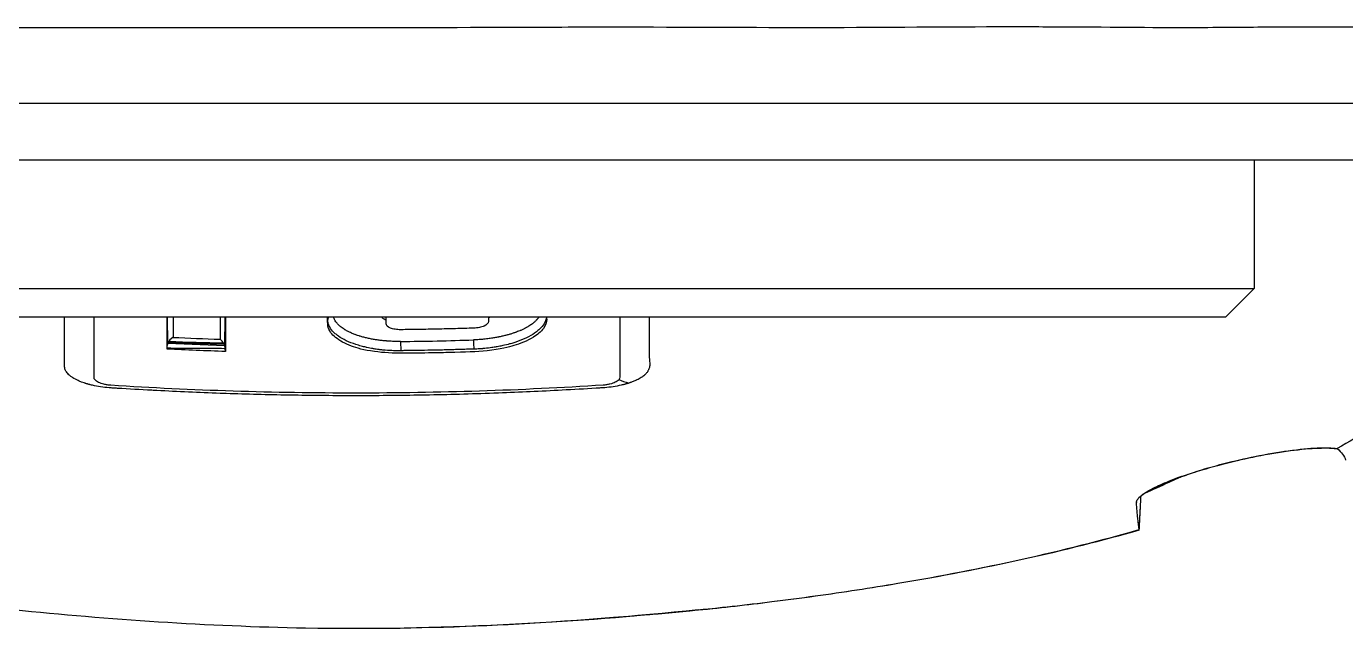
# Model space of a CAD drawing. Header units: millimetres. Extents: x 0 to 4378, y 0 to 2376.
# Drawn here: x 765.62 to 811.9, y 1948 to 1969.19 of the extents above; entities that cross this region are included whole.
import ezdxf

# ---------------------------------------------------------------- set-up
doc = ezdxf.new("R2010")
doc.units = ezdxf.units.MM
doc.header["$LTSCALE"] = 0.2

# ---------------------------------------------------------------- blocks, each defined once
blk = doc.blocks.new('A$Ce3085cef_1')
for p, q in [((-39, -199.9), (39, -199.9)), ((37, -201.9), (-37, -201.9)), ((31.475, -201.9), (31.475, -206.4)), ((-31.475, -206.4), (31.475, -206.4)), ((30.475, -207.4), (31.475, -206.4)), ((30.475, -207.4), (-30.475, -207.4)), ((-9.222, -209.518), (-9.222, -207.4)), ((-6.629, -208.327), (-6.641, -207.4)), ((-4.63, -207.4), (-4.642, -208.412)), ((-1.025, -207.487), (-1.025, -207.4)), ((1.025, -207.636), (1.025, -207.489)), ((4.611, -207.4), (4.611, -207.56)), ((6.66, -207.472), (6.66, -207.4)), ((9.222, -207.4), (9.222, -209.512)), ((-4.642, -208.412), (-6.629, -208.327)), ((-4.642, -208.412), (-4.627, -208.51)), ((-4.611, -208.608), (-4.627, -208.51)), ((9.808, -209.611), (9.808, -209.611)), ((27.344, -213.883), (27.344, -213.906))]:
    blk.add_line(p, q)
for centre, major_axis, ratio, start_param, end_param in [((-4.768, -97.412), (-0.033, -120.805), 0.000094, 5.856776, 5.872667), ((-0.825, -207.487), (-0.2, 0), 0.90912, 5.781322, 6.2832), ((-0.017, -101.912), (-119.493, -0.002), 0.890042, 1.516928, 1.530723), ((1.161, -118.388), (-92.936, -5.733), 0.96505, 1.515327, 1.542789), ((4.097, -208.385), (-0.006, 0.2), 0.015804, 0.409867, 2.355869), ((1.536, -208.439), (-0.002, 0.2), 0.006032, 0.409828, 2.356186), ((2.164, -208.591), (0.973, 0.008), 0.020454, 2.089854, 2.271474)]:
    blk.add_ellipse(centre, major_axis=major_axis, ratio=ratio, start_param=start_param, end_param=end_param)
for points, knots in [([(-39, -197.249), (-39, -197.249), (-38.329, -197.215), (-36.806, -197.229), (-36.592, -197.231), (-35.879, -197.238), (-35.327, -197.242), (-33.926, -197.234), (-33.037, -197.22), (-31.454, -197.211), (-30.823, -197.211), (-29.068, -197.218), (-27.891, -197.23), (-23.569, -197.253), (-20.064, -197.203), (-15.075, -197.228), (-13.88, -197.237), (-11.481, -197.242), (-10.28, -197.239), (-8.172, -197.239), (-7.274, -197.239), (-5.259, -197.24), (-4.14, -197.24), (-0.53, -197.24), (1.969, -197.243), (5.671, -197.23), (6.889, -197.225), (10.578, -197.221), (13.001, -197.235), (17.705, -197.244), (19.963, -197.218), (22.917, -197.211), (23.726, -197.212), (26.254, -197.223), (27.873, -197.244), (30.257, -197.237), (31.107, -197.228), (34.241, -197.204), (36.046, -197.241), (37.436, -197.239), (37.608, -197.239), (38.076, -197.239), (38.329, -197.24), (38.698, -197.24), (38.825, -197.24), (38.926, -197.24), (38.944, -197.24), (38.977, -197.241), (38.989, -197.241), (38.998, -197.241), (39, -197.241), (39, -197.241)], [-18.309913, -18.309913, -18.309913, -18.309913, -17.049041, -17.049041, -16.859948, -16.859948, -16.4555, -16.4555, -15.937385, -15.937385, -15.623874, -15.623874, -15.108609, -15.108609, -13.849844, -13.849844, -13.463904, -13.463904, -13.089163, -13.089163, -12.81484, -12.81484, -12.477495, -12.477495, -11.730734, -11.730734, -11.361808, -11.361808, -10.602116, -10.602116, -9.828923, -9.828923, -9.52606, -9.52606, -8.853377, -8.853377, -8.441314, -8.441314, -7.222484, -7.222484, -7.034016, -7.034016, -6.660525, -6.660525, -6.323716, -6.323716, -6.229416, -6.229416, -6.109948, -6.109948, -6.051407, -6.051407, -6.051407, -6.051407]), ([(35.816, -201.9), (36.102, -202.097), (36.37, -202.297), (37.052, -202.849), (37.429, -203.206), (39.032, -205.027), (39.351, -206.539), (38.529, -208.384), (38.323, -208.728), (37.68, -209.58), (37.179, -210.084), (36.257, -210.822), (35.922, -211.065), (35.195, -211.545), (34.804, -211.782), (34.388, -212.014)], [5.313822, 5.313822, 5.313822, 5.313822, 5.56388, 5.56388, 5.998967, 5.998967, 7.754062, 7.754062, 8.158838, 8.158838, 8.768034, 8.768034, 9.073949, 9.073949, 9.380631, 9.380631, 9.380631, 9.380631]), ([(-10.245, -209.211), (-10.248, -209.199), (-10.25, -209.186), (-10.253, -209.164), (-10.254, -209.154), (-10.254, -209.134), (-10.254, -209.124), (-10.254, -209.095), (-10.254, -209.075), (-10.254, -208.976), (-10.254, -208.896), (-10.254, -208.653), (-10.254, -208.487), (-10.254, -208.158), (-10.254, -207.994), (-10.254, -207.722), (-10.254, -207.613), (-10.254, -207.469), (-10.254, -207.435), (-10.254, -207.4)], [-0.70178277, -0.70178277, -0.70178277, -0.70178277, -0.70035693, -0.70035693, -0.69921843, -0.69921843, -0.69807994, -0.69807994, -0.69580295, -0.69580295, -0.68669499, -0.68669499, -0.66809693, -0.66809693, -0.65026316, -0.65026316, -0.63861542, -0.63861542, -0.63495172, -0.63495172, -0.63495172, -0.63495172]), ([(6.66, -207.472), (6.662, -207.59), (6.618, -207.698), (6.455, -207.916), (6.327, -208.02), (5.967, -208.248), (5.71, -208.342), (5.335, -208.454), (5.044, -208.529), (4.188, -208.621), (3.817, -208.634), (2.93, -208.653), (2.821, -208.654), (1.949, -208.671), (1.263, -208.699), (0.239, -208.56), (-0.009, -208.486), (-0.415, -208.337), (-0.605, -208.237), (-0.874, -208.014), (-0.993, -207.88), (-1.031, -207.635), (-1.031, -207.5), (-1.029, -207.4)], [-1.0544062, -1.0544062, -1.0544062, -1.0544062, -1.0095995, -1.0095995, -0.9568236, -0.9568236, -0.8617209, -0.8617209, -0.7827977, -0.7827977, -0.7209078, -0.7209078, -0.689626, -0.689626, -0.5746944, -0.5746944, -0.5088164, -0.5088164, -0.4296601, -0.4296601, -0.3674189, -0.3674189, -0.3403236, -0.3403236, -0.3403236, -0.3403236]), ([(0.152, -208.419), (0.088, -208.401), (0.025, -208.383), (-0.157, -208.323), (-0.269, -208.278), (-0.475, -208.18), (-0.567, -208.127), (-0.688, -208.042), (-0.725, -208.013), (-0.794, -207.953), (-0.825, -207.923), (-0.908, -207.829), (-0.951, -207.764), (-0.994, -207.665), (-1.005, -207.631), (-1.02, -207.564), (-1.024, -207.53), (-1.025, -207.493), (-1.025, -207.49), (-1.025, -207.487)], [0.3648843, 0.3648843, 0.3648843, 0.3648843, 0.4221703, 0.4221703, 0.5367422, 0.5367422, 0.6513142, 0.6513142, 0.7086002, 0.7086002, 0.7658861, 0.7658861, 0.8804581, 0.8804581, 0.937744, 0.937744, 0.99503, 0.99503, 0.9999998, 0.9999998, 0.9999998, 0.9999998]), ([(1.534, -208.256), (1.471, -208.257), (1.41, -208.256), (1.349, -208.255), (1.314, -208.254), (1.279, -208.253), (1.244, -208.252), (1.183, -208.249), (1.123, -208.246), (1.063, -208.242), (1.054, -208.241), (1.046, -208.24), (1.037, -208.24), (1.01, -208.238), (0.983, -208.235), (0.956, -208.233), (0.909, -208.228), (0.862, -208.223), (0.815, -208.217), (0.791, -208.214), (0.767, -208.211), (0.743, -208.208), (0.721, -208.205), (0.699, -208.202), (0.677, -208.198), (0.658, -208.195), (0.64, -208.192), (0.621, -208.189), (0.573, -208.182), (0.527, -208.173), (0.481, -208.164), (0.456, -208.159), (0.43, -208.154), (0.405, -208.148), (0.36, -208.139), (0.316, -208.128), (0.273, -208.118), (0.251, -208.112), (0.23, -208.106), (0.209, -208.101), (0.167, -208.089), (0.126, -208.077), (0.086, -208.065), (0.078, -208.062), (0.07, -208.06), (0.062, -208.057), (0.036, -208.049), (0.01, -208.04), (-0.016, -208.031), (-0.023, -208.028), (-0.03, -208.026), (-0.038, -208.023), (-0.05, -208.019), (-0.063, -208.014), (-0.075, -208.009), (-0.094, -208.002), (-0.113, -207.995), (-0.131, -207.988), (-0.174, -207.97), (-0.215, -207.952), (-0.255, -207.934), (-0.273, -207.925), (-0.29, -207.916), (-0.308, -207.908), (-0.345, -207.889), (-0.381, -207.869), (-0.415, -207.849), (-0.417, -207.847), (-0.419, -207.846), (-0.421, -207.845), (-0.443, -207.832), (-0.463, -207.818), (-0.483, -207.805), (-0.508, -207.788), (-0.532, -207.771), (-0.555, -207.753), (-0.557, -207.752), (-0.558, -207.75), (-0.56, -207.749), (-0.573, -207.739), (-0.586, -207.728), (-0.598, -207.718), (-0.611, -207.706), (-0.624, -207.695), (-0.636, -207.683), (-0.666, -207.654), (-0.693, -207.625), (-0.716, -207.595), (-0.731, -207.575), (-0.745, -207.554), (-0.758, -207.534), (-0.763, -207.525), (-0.768, -207.516), (-0.772, -207.507), (-0.781, -207.49), (-0.789, -207.473), (-0.796, -207.455), (-0.802, -207.437), (-0.808, -207.419), (-0.812, -207.4)], [-1, -1, -1, -1, -0.9511274, -0.9511274, -0.9511274, -0.9231316, -0.9231316, -0.9231316, -0.8741854, -0.8741854, -0.8741854, -0.8668523, -0.8668523, -0.8668523, -0.8447961, -0.8447961, -0.8447961, -0.8054717, -0.8054717, -0.8054717, -0.784988, -0.784988, -0.784988, -0.7660905, -0.7660905, -0.7660905, -0.75, -0.75, -0.75, -0.7083546, -0.7083546, -0.7083546, -0.6848185, -0.6848185, -0.6848185, -0.6425387, -0.6425387, -0.6425387, -0.621242, -0.621242, -0.621242, -0.5792985, -0.5792985, -0.5792985, -0.5708305, -0.5708305, -0.5708305, -0.5430646, -0.5430646, -0.5430646, -0.5351501, -0.5351501, -0.5351501, -0.5213856, -0.5213856, -0.5213856, -0.5002426, -0.5002426, -0.5002426, -0.4508734, -0.4508734, -0.4508734, -0.4280708, -0.4280708, -0.4280708, -0.3783685, -0.3783685, -0.3783685, -0.375, -0.375, -0.375, -0.3432309, -0.3432309, -0.3432309, -0.3030845, -0.3030845, -0.3030845, -0.2999212, -0.2999212, -0.2999212, -0.2766522, -0.2766522, -0.2766522, -0.2518048, -0.2518048, -0.2518048, -0.190455, -0.190455, -0.190455, -0.1490045, -0.1490045, -0.1490045, -0.1315007, -0.1315007, -0.1315007, -0.0971739, -0.0971739, -0.0971739, -0.060858, -0.060858, -0.060858, -0.060858]), ([(0.986, -207.494), (0.946, -207.475), (0.917, -207.456), (0.897, -207.437), (0.886, -207.426), (0.875, -207.414), (0.866, -207.4)], [0.09375, 0.09375, 0.09375, 0.09375, 0.125, 0.125, 0.125, 0.14429023, 0.14429023, 0.14429023, 0.14429023]), ([(1.025, -207.511), (1.018, -207.508), (1.012, -207.505), (1.006, -207.503), (1.003, -207.501), (1, -207.5), (0.997, -207.499), (0.993, -207.497), (0.99, -207.495), (0.986, -207.494)], [0.084530342, 0.084530342, 0.084530342, 0.084530342, 0.088853447, 0.088853447, 0.088853447, 0.091039435, 0.091039435, 0.091039435, 0.09375, 0.09375, 0.09375, 0.09375]), ([(1.021, -207.443), (1.021, -207.442), (1.02, -207.441), (1.02, -207.44), (1.02, -207.44), (1.02, -207.44), (1.02, -207.44), (1.02, -207.44)], [0, 0, 0, 0, 0.0004, 0.0004, 0.00041875, 0.00041875, 0.00042723, 0.00042723, 0.00042723, 0.00042723]), ([(4.611, -207.56), (4.611, -207.616), (4.558, -207.672), (4.414, -207.737), (4.357, -207.754), (4.233, -207.78), (4.166, -207.787), (3.992, -207.793), (3.885, -207.796), (3.672, -207.802), (3.565, -207.805), (3.245, -207.813), (3.032, -207.819), (2.605, -207.828), (2.391, -207.832), (1.964, -207.839), (1.751, -207.842), (1.47, -207.845), (1.403, -207.841), (1.279, -207.82), (1.222, -207.805), (1.078, -207.747), (1.025, -207.694), (1.025, -207.601), (1.025, -207.565), (1.025, -207.494), (1.025, -207.458), (1.025, -207.415), (1.025, -207.407), (1.025, -207.4)], [0, 0, 0, 0, 0.0495859, 0.0495859, 0.0740464, 0.0740464, 0.0985697, 0.0985697, 0.137167, 0.137167, 0.1757643, 0.1757643, 0.2529583, 0.2529583, 0.3301518, 0.3301518, 0.4073449, 0.4073449, 0.4318797, 0.4318797, 0.4563499, 0.4563499, 0.5059438, 0.5059438, 0.5368231, 0.5368231, 0.5677023, 0.5677023, 0.5739546, 0.5739546, 0.5739546, 0.5739546]), ([(4.67, -207.4), (4.666, -207.403), (4.662, -207.405), (4.657, -207.408), (4.652, -207.411), (4.646, -207.415), (4.64, -207.418), (4.631, -207.423), (4.621, -207.429), (4.611, -207.433)], [-0.10658768, -0.10658768, -0.10658768, -0.10658768, -0.10292567, -0.10292567, -0.10292567, -0.09821429, -0.09821429, -0.09821429, -0.09069057, -0.09069057, -0.09069057, -0.09069057]), ([(6.656, -207.4), (6.649, -207.444), (6.637, -207.489), (6.592, -207.6), (6.55, -207.667), (6.468, -207.765), (6.438, -207.797), (6.371, -207.859), (6.334, -207.89), (6.214, -207.98), (6.123, -208.037), (5.92, -208.144), (5.808, -208.194), (5.671, -208.245), (5.653, -208.251), (5.636, -208.258)], [0.0396197, 0.0396197, 0.0396197, 0.0396197, 0.1145176, 0.1145176, 0.2290353, 0.2290353, 0.2862941, 0.2862941, 0.3435529, 0.3435529, 0.4580705, 0.4580705, 0.5725882, 0.5725882, 0.5888782, 0.5888782, 0.5888782, 0.5888782]), ([(6.377, -207.4), (6.377, -207.401), (6.376, -207.402), (6.376, -207.403), (6.372, -207.409), (6.368, -207.416), (6.364, -207.422), (6.35, -207.443), (6.334, -207.464), (6.317, -207.484), (6.311, -207.492), (6.304, -207.5), (6.297, -207.508), (6.295, -207.511), (6.293, -207.513), (6.29, -207.515), (6.282, -207.524), (6.273, -207.533), (6.264, -207.543), (6.24, -207.566), (6.215, -207.589), (6.187, -207.611), (6.178, -207.619), (6.168, -207.626), (6.159, -207.634), (6.139, -207.649), (6.119, -207.663), (6.097, -207.678), (6.077, -207.692), (6.056, -207.705), (6.034, -207.719), (6.006, -207.736), (5.976, -207.754), (5.944, -207.771), (5.925, -207.782), (5.905, -207.792), (5.884, -207.803)], [-0.8205691, -0.8205691, -0.8205691, -0.8205691, -0.8184301, -0.8184301, -0.8184301, -0.8041932, -0.8041932, -0.8041932, -0.7573291, -0.7573291, -0.7573291, -0.7389696, -0.7389696, -0.7389696, -0.7338237, -0.7338237, -0.7338237, -0.712432, -0.712432, -0.712432, -0.6584386, -0.6584386, -0.6584386, -0.6405206, -0.6405206, -0.6405206, -0.6044524, -0.6044524, -0.6044524, -0.5709489, -0.5709489, -0.5709489, -0.5269824, -0.5269824, -0.5269824, -0.5, -0.5, -0.5, -0.5]), ([(10.254, -207.4), (10.254, -207.441), (10.254, -207.482), (10.254, -207.522), (10.254, -207.617), (10.254, -207.703), (10.254, -207.796), (10.254, -207.81), (10.254, -207.9), (10.253, -207.967), (10.253, -208.083), (10.253, -208.132), (10.252, -208.175), (10.252, -208.253), (10.251, -208.323), (10.251, -208.448), (10.251, -208.504), (10.251, -208.6), (10.251, -208.64), (10.252, -208.688), (10.252, -208.7), (10.252, -208.712), (10.253, -208.748), (10.254, -208.781), (10.256, -208.813), (10.256, -208.814), (10.256, -208.815), (10.256, -208.823), (10.257, -208.837), (10.261, -208.879), (10.263, -208.907), (10.267, -208.945), (10.267, -208.949), (10.267, -208.956), (10.268, -208.958), (10.268, -208.96), (10.271, -208.995), (10.273, -209.026), (10.273, -209.066), (10.272, -209.078), (10.272, -209.088), (10.271, -209.094), (10.271, -209.102), (10.269, -209.117), (10.268, -209.122), (10.267, -209.132), (10.266, -209.136), (10.265, -209.144), (10.264, -209.148), (10.263, -209.152), (10.262, -209.158), (10.261, -209.164), (10.255, -209.185), (10.25, -209.201), (10.244, -209.218), (10.241, -209.225), (10.238, -209.234), (10.23, -209.252), (10.225, -209.262), (10.217, -209.277), (10.214, -209.283), (10.205, -209.299), (10.197, -209.311), (10.181, -209.335), (10.172, -209.347), (10.161, -209.36), (10.151, -209.372), (10.14, -209.384), (10.126, -209.399), (10.122, -209.403), (10.112, -209.412), (10.107, -209.417), (10.097, -209.427), (10.091, -209.432), (10.077, -209.445), (10.068, -209.452), (10.057, -209.461), (10.054, -209.463), (10.043, -209.472), (10.036, -209.477), (10.024, -209.486), (10.019, -209.49), (10.015, -209.493), (10.001, -209.502), (9.987, -209.512), (9.95, -209.536), (9.926, -209.55), (9.876, -209.578), (9.849, -209.592), (9.815, -209.608), (9.811, -209.61), (9.806, -209.612), (9.795, -209.617), (9.785, -209.622), (9.753, -209.636), (9.733, -209.645), (9.694, -209.661), (9.676, -209.668), (9.642, -209.681), (9.626, -209.687), (9.597, -209.697), (9.584, -209.702), (9.561, -209.709), (9.551, -209.713), (9.54, -209.716), (9.537, -209.717), (9.534, -209.718)], [-0.6013759, -0.6013759, -0.6013759, -0.6013759, -0.5714286, -0.5714286, -0.5714286, -0.5255574, -0.5255574, -0.517013, -0.517013, -0.4712009, -0.4712009, -0.4285714, -0.4285714, -0.4285714, -0.3868059, -0.3868059, -0.3450253, -0.3450253, -0.3032608, -0.3032608, -0.2857143, -0.2857143, -0.2857143, -0.2513176, -0.2513176, -0.25, -0.25, -0.25, -0.2337562, -0.2337562, -0.2172936, -0.2172936, -0.2152452, -0.2152452, -0.2142857, -0.2142857, -0.2142857, -0.1903263, -0.1903263, -0.1785714, -0.1785714, -0.1785714, -0.170079, -0.170079, -0.1658975, -0.1658975, -0.16301, -0.16301, -0.1607143, -0.1607143, -0.1607143, -0.15572, -0.15572, -0.1428571, -0.1428571, -0.1428571, -0.1345003, -0.1345003, -0.1263958, -0.1263958, -0.1223688, -0.1223688, -0.1146267, -0.1146267, -0.1071429, -0.1071429, -0.1071429, -0.1010737, -0.1010737, -0.0986615, -0.0986615, -0.0956016, -0.0956016, -0.0922441, -0.0922441, -0.0863776, -0.0863776, -0.0841138, -0.0841138, -0.0777712, -0.0777712, -0.0714286, -0.0714286, -0.0714286, -0.0625785, -0.0625785, -0.0498607, -0.0498607, -0.0377346, -0.0377346, -0.0357143, -0.0357143, -0.0357143, -0.0328765, -0.0328765, -0.0268637, -0.0268637, -0.0209459, -0.0209459, -0.0148784, -0.0148784, -0.0087709, -0.0087709, -0.0026649, -0.0026649, 0, 0, 0, 0]), ([(5.884, -207.803), (5.871, -207.809), (5.858, -207.815), (5.845, -207.822), (5.813, -207.837), (5.78, -207.852), (5.745, -207.867), (5.733, -207.872), (5.722, -207.877), (5.71, -207.882), (5.686, -207.892), (5.662, -207.902), (5.637, -207.911), (5.612, -207.921), (5.587, -207.93), (5.56, -207.94), (5.557, -207.941), (5.553, -207.942), (5.549, -207.944), (5.535, -207.949), (5.521, -207.953), (5.507, -207.958), (5.471, -207.971), (5.433, -207.983), (5.395, -207.995), (5.357, -208.006), (5.319, -208.018), (5.279, -208.028), (5.269, -208.031), (5.259, -208.034), (5.249, -208.037), (5.207, -208.048), (5.165, -208.058), (5.121, -208.068), (5.077, -208.079), (5.032, -208.088), (4.987, -208.098), (4.982, -208.099), (4.976, -208.1), (4.971, -208.101), (4.923, -208.11), (4.875, -208.119), (4.826, -208.128), (4.778, -208.136), (4.729, -208.143), (4.679, -208.15), (4.62, -208.159), (4.56, -208.166), (4.501, -208.173), (4.46, -208.177), (4.419, -208.181), (4.379, -208.185), (4.319, -208.19), (4.259, -208.194), (4.199, -208.197), (4.196, -208.197), (4.192, -208.197), (4.189, -208.197), (4.156, -208.199), (4.123, -208.2), (4.09, -208.201)], [-0.5, -0.5, -0.5, -0.5, -0.4834567, -0.4834567, -0.4834567, -0.4436256, -0.4436256, -0.4436256, -0.4306206, -0.4306206, -0.4306206, -0.4043494, -0.4043494, -0.4043494, -0.3785726, -0.3785726, -0.3785726, -0.375, -0.375, -0.375, -0.3614928, -0.3614928, -0.3614928, -0.3269363, -0.3269363, -0.3269363, -0.2930264, -0.2930264, -0.2930264, -0.2845545, -0.2845545, -0.2845545, -0.25, -0.25, -0.25, -0.2156939, -0.2156939, -0.2156939, -0.2116617, -0.2116617, -0.2116617, -0.1760014, -0.1760014, -0.1760014, -0.140341, -0.140341, -0.140341, -0.0974214, -0.0974214, -0.0974214, -0.0683384, -0.0683384, -0.0683384, -0.0257684, -0.0257684, -0.0257684, -0.0233155, -0.0233155, -0.0233155, -0.0000006, -0.0000006, -0.0000006, -0.0000006]), ([(-4.611, -208.608), (-4.953, -208.597), (-5.295, -208.585), (-5.978, -208.556), (-6.319, -208.54), (-6.661, -208.523)], [0, 0, 0, 0, 0.1025805, 0.1025805, 0.205161, 0.205161, 0.205161, 0.205161]), ([(-6.659, -208.49), (-6.658, -208.465), (-6.656, -208.439), (-6.649, -208.399), (-6.647, -208.385), (-6.639, -208.357), (-6.635, -208.342), (-6.629, -208.327)], [-0.9999995, -0.9999995, -0.9999995, -0.9999995, -0.5, -0.5, -0.25, -0.25, -0.0000003, -0.0000003, -0.0000003, -0.0000003]), ([(-6.629, -208.327), (-6.628, -208.323), (-6.627, -208.319), (-6.625, -208.315), (-6.623, -208.309), (-6.621, -208.304), (-6.619, -208.299), (-6.617, -208.294), (-6.615, -208.29), (-6.613, -208.285)], [-0.004582245, -0.004582245, -0.004582245, -0.004582245, -0.003192328, -0.003192328, -0.003192328, -0.001514924, -0.001514924, -0.001514924, -0.000000004, -0.000000004, -0.000000004, -0.000000004]), ([(-6.597, -208.252), (-6.597, -208.252), (-6.597, -208.252), (-6.597, -208.252), (-6.597, -208.253), (-6.597, -208.253), (-6.598, -208.254), (-6.599, -208.256), (-6.6, -208.258), (-6.601, -208.26), (-6.602, -208.261), (-6.602, -208.263), (-6.603, -208.264), (-6.604, -208.266), (-6.605, -208.269), (-6.607, -208.272), (-6.607, -208.272), (-6.607, -208.272), (-6.607, -208.273), (-6.608, -208.275), (-6.609, -208.277), (-6.61, -208.279), (-6.611, -208.281), (-6.612, -208.283), (-6.613, -208.285)], [-0.9999999, -0.9999999, -0.9999999, -0.9999999, -0.9807377, -0.9807377, -0.9807377, -0.9322351, -0.9322351, -0.9322351, -0.6920739, -0.6920739, -0.6920739, -0.5413533, -0.5413533, -0.5413533, -0.3142604, -0.3142604, -0.3142604, -0.3002742, -0.3002742, -0.3002742, -0.13481, -0.13481, -0.13481, 0, 0, 0, 0]), ([(-4.67, -208.347), (-4.663, -208.361), (-4.653, -208.384), (-4.645, -208.403), (-4.642, -208.412)], [-1, -1, -1, -1, -0.4764316, 0, 0, 0, 0]), ([(1.537, -208.581), (1.528, -208.581), (1.519, -208.581), (1.51, -208.581), (1.49, -208.582), (1.471, -208.582), (1.452, -208.582), (1.414, -208.582), (1.376, -208.582), (1.338, -208.582), (1.3, -208.581), (1.261, -208.58), (1.224, -208.578), (1.119, -208.574), (1.015, -208.567), (0.913, -208.556), (0.867, -208.551), (0.821, -208.546), (0.775, -208.54), (0.77, -208.54), (0.765, -208.539), (0.76, -208.538), (0.733, -208.535), (0.707, -208.531), (0.681, -208.527), (0.657, -208.524), (0.633, -208.52), (0.609, -208.516), (0.592, -208.513), (0.576, -208.51), (0.559, -208.508), (0.488, -208.495), (0.419, -208.482), (0.351, -208.467), (0.338, -208.464), (0.326, -208.462), (0.314, -208.459), (0.259, -208.446), (0.205, -208.433), (0.152, -208.419)], [0, 0, 0, 0, 0.006847, 0.006847, 0.006847, 0.0211685, 0.0211685, 0.0211685, 0.0498115, 0.0498115, 0.0498115, 0.078454, 0.078454, 0.078454, 0.1572822, 0.1572822, 0.1572822, 0.1930264, 0.1930264, 0.1930264, 0.1970013, 0.1970013, 0.1970013, 0.2176955, 0.2176955, 0.2176955, 0.2367866, 0.2367866, 0.2367866, 0.2503124, 0.2503124, 0.2503124, 0.3075983, 0.3075983, 0.3075983, 0.3179704, 0.3179704, 0.3179704, 0.3648843, 0.3648843, 0.3648843, 0.3648843]), ([(2.141, -208.571), (2.102, -208.571), (2.064, -208.572), (1.988, -208.573), (1.949, -208.573), (1.835, -208.575), (1.758, -208.576), (1.682, -208.577)], [0.7644191, 0.7644191, 0.7644191, 0.7644191, 0.8091982, 0.8091982, 0.8539773, 0.8539773, 0.9435356, 0.9435356, 0.9435356, 0.9435356]), ([(3.288, -208.549), (3.211, -208.551), (3.135, -208.553), (2.982, -208.557), (2.906, -208.559), (2.753, -208.562), (2.676, -208.563), (2.447, -208.567), (2.294, -208.569), (2.141, -208.571)], [0.3166278, 0.3166278, 0.3166278, 0.3166278, 0.4061861, 0.4061861, 0.4957443, 0.4957443, 0.5853026, 0.5853026, 0.7644191, 0.7644191, 0.7644191, 0.7644191]), ([(4.099, -208.526), (4.08, -208.526), (4.061, -208.527), (4.042, -208.527), (4.02, -208.528), (3.998, -208.528), (3.976, -208.529), (3.89, -208.531), (3.804, -208.533), (3.718, -208.536), (3.692, -208.536), (3.666, -208.537), (3.64, -208.538), (3.599, -208.539), (3.558, -208.541), (3.517, -208.542), (3.441, -208.544), (3.364, -208.546), (3.288, -208.549)], [0, 0, 0, 0, 0.022241, 0.022241, 0.022241, 0.0479531, 0.0479531, 0.0479531, 0.1487125, 0.1487125, 0.1487125, 0.1793013, 0.1793013, 0.1793013, 0.2270696, 0.2270696, 0.2270696, 0.3166278, 0.3166278, 0.3166278, 0.3166278]), ([(5.636, -208.258), (5.592, -208.273), (5.547, -208.288), (5.501, -208.303), (5.454, -208.318), (5.405, -208.332), (5.355, -208.345), (5.338, -208.35), (5.321, -208.355), (5.304, -208.359), (5.223, -208.38), (5.139, -208.4), (5.054, -208.417), (4.997, -208.429), (4.94, -208.44), (4.881, -208.45), (4.834, -208.458), (4.786, -208.466), (4.737, -208.473), (4.655, -208.485), (4.571, -208.495), (4.488, -208.503), (4.47, -208.505), (4.452, -208.506), (4.434, -208.508), (4.426, -208.509), (4.419, -208.509), (4.411, -208.51), (4.343, -208.516), (4.274, -208.52), (4.205, -208.523), (4.17, -208.524), (4.134, -208.525), (4.099, -208.526)], [0.5888782, 0.5888782, 0.5888782, 0.5888782, 0.629847, 0.629847, 0.629847, 0.6724133, 0.6724133, 0.6724133, 0.6871058, 0.6871058, 0.6871058, 0.7558771, 0.7558771, 0.7558771, 0.8016234, 0.8016234, 0.8016234, 0.8390809, 0.8390809, 0.8390809, 0.9026433, 0.9026433, 0.9026433, 0.9161411, 0.9161411, 0.9161411, 0.9219218, 0.9219218, 0.9219218, 0.9733998, 0.9733998, 0.9733998, 1, 1, 1, 1]), ([(-9.375, -209.77), (-9.386, -209.767), (-9.397, -209.764), (-9.419, -209.758), (-9.43, -209.755), (-9.451, -209.749), (-9.462, -209.746), (-9.483, -209.74), (-9.504, -209.733), (-9.535, -209.723), (-9.588, -209.706), (-9.629, -209.691), (-9.699, -209.664), (-9.738, -209.648), (-9.847, -209.598), (-9.912, -209.563), (-9.998, -209.508), (-10.025, -209.489), (-10.061, -209.46), (-10.073, -209.451), (-10.09, -209.436), (-10.095, -209.432), (-10.106, -209.422), (-10.111, -209.417), (-10.156, -209.373), (-10.188, -209.333), (-10.226, -209.266), (-10.238, -209.239), (-10.245, -209.211)], [-0.72583083, -0.72583083, -0.72583083, -0.72583083, -0.72529003, -0.72529003, -0.72474923, -0.72474923, -0.72420843, -0.72420843, -0.72366763, -0.72312683, -0.72258602, -0.72084984, -0.72084984, -0.71857285, -0.71857285, -0.71401887, -0.71401887, -0.71174188, -0.71174188, -0.71060338, -0.71060338, -0.71003414, -0.71003414, -0.70946489, -0.70946489, -0.70491091, -0.70491091, -0.70178277, -0.70178277, -0.70178277, -0.70178277]), ([(-8.636, -209.794), (-8.676, -209.792), (-8.717, -209.787), (-8.799, -209.775), (-8.839, -209.767), (-8.947, -209.741), (-9.008, -209.719), (-9.115, -209.667), (-9.157, -209.637), (-9.21, -209.576), (-9.222, -209.547), (-9.222, -209.518)], [-0.09661852, -0.09661852, -0.09661852, -0.09661852, -0.08429612, -0.08429612, -0.07141548, -0.07141548, -0.04825685, -0.04825685, -0.02320784, -0.02320784, -0.00000099, -0.00000099, -0.00000099, -0.00000099]), ([(9.222, -209.512), (9.222, -209.542), (9.21, -209.571), (9.157, -209.632), (9.115, -209.662), (9.008, -209.714), (8.947, -209.736), (8.839, -209.762), (8.799, -209.77), (8.717, -209.782), (8.676, -209.787), (8.636, -209.789)], [-0.09630619, -0.09630619, -0.09630619, -0.09630619, -0.07315237, -0.07315237, -0.0481541, -0.0481541, -0.02507616, -0.02507616, -0.01226192, -0.01226192, -0.000001, -0.000001, -0.000001, -0.000001]), ([(0.004, -210.161), (-0.01, -210.161), (-0.024, -210.161), (-0.038, -210.161), (-0.757, -210.161), (-1.477, -210.155), (-2.197, -210.143), (-2.264, -210.142), (-2.332, -210.141), (-2.4, -210.14), (-3.129, -210.127), (-3.857, -210.109), (-4.585, -210.084), (-4.657, -210.082), (-4.728, -210.079), (-4.8, -210.077), (-5.54, -210.05), (-6.28, -210.018), (-7.019, -209.98), (-7.079, -209.977), (-7.138, -209.974), (-7.197, -209.97), (-7.596, -209.949), (-7.996, -209.926), (-8.395, -209.901), (-8.444, -209.898), (-8.494, -209.895), (-8.544, -209.892), (-8.569, -209.891), (-8.594, -209.889), (-8.619, -209.887), (-8.644, -209.886), (-8.669, -209.884), (-8.694, -209.882), (-8.794, -209.875), (-8.893, -209.864), (-8.991, -209.849), (-9.088, -209.835), (-9.183, -209.816), (-9.274, -209.795), (-9.297, -209.79), (-9.32, -209.785), (-9.342, -209.779), (-9.353, -209.776), (-9.364, -209.773), (-9.375, -209.77)], [-0.8616263, -0.8616263, -0.8616263, -0.8616263, -0.8610298, -0.8610298, -0.8610298, -0.8298956, -0.8298956, -0.8298956, -0.826965, -0.826965, -0.826965, -0.7954426, -0.7954426, -0.7954426, -0.7923494, -0.7923494, -0.7923494, -0.7603025, -0.7603025, -0.7603025, -0.7577381, -0.7577381, -0.7577381, -0.7404325, -0.7404325, -0.7404325, -0.7382693, -0.7382693, -0.7382693, -0.7371877, -0.7371877, -0.7371877, -0.7361061, -0.7361061, -0.7361061, -0.7317796, -0.7317796, -0.7317796, -0.7274532, -0.7274532, -0.7274532, -0.7263716, -0.7263716, -0.7263716, -0.7258308, -0.7258308, -0.7258308, -0.7258308]), ([(8.636, -209.789), (5.749, -209.975), (2.857, -210.068), (-2.907, -210.068), (-5.774, -209.977), (-8.636, -209.794)], [0, 0, 0, 0, 0.502185, 0.502185, 1, 1, 1, 1]), ([(9.534, -209.718), (9.513, -209.725), (9.493, -209.732), (9.471, -209.738), (9.461, -209.741), (9.45, -209.744), (9.439, -209.747), (9.429, -209.75), (9.418, -209.754), (9.407, -209.757), (9.396, -209.76), (9.385, -209.762), (9.374, -209.765), (9.363, -209.768), (9.352, -209.771), (9.341, -209.774), (9.319, -209.78), (9.296, -209.785), (9.273, -209.79), (9.182, -209.812), (9.087, -209.83), (8.989, -209.844), (8.892, -209.859), (8.792, -209.87), (8.693, -209.878), (8.668, -209.879), (8.643, -209.881), (8.618, -209.883), (8.593, -209.884), (8.568, -209.886), (8.543, -209.887), (8.493, -209.891), (8.443, -209.894), (8.393, -209.897), (7.994, -209.922), (7.595, -209.945), (7.196, -209.966), (6.454, -210.006), (5.711, -210.04), (4.968, -210.068), (4.912, -210.07), (4.855, -210.072), (4.799, -210.074), (4, -210.103), (3.2, -210.124), (2.4, -210.139), (1.68, -210.152), (0.961, -210.159), (0.241, -210.16), (0.162, -210.161), (0.083, -210.161), (0.004, -210.161)], [-1, -1, -1, -1, -0.9989185, -0.9989185, -0.9989185, -0.9983778, -0.9983778, -0.9983778, -0.9978371, -0.9978371, -0.9978371, -0.9972963, -0.9972963, -0.9972963, -0.9967556, -0.9967556, -0.9967556, -0.9956741, -0.9956741, -0.9956741, -0.9913482, -0.9913482, -0.9913482, -0.9870224, -0.9870224, -0.9870224, -0.9859409, -0.9859409, -0.9859409, -0.9848594, -0.9848594, -0.9848594, -0.9826965, -0.9826965, -0.9826965, -0.965393, -0.965393, -0.965393, -0.9332255, -0.9332255, -0.9332255, -0.930786, -0.930786, -0.930786, -0.896179, -0.896179, -0.896179, -0.8650488, -0.8650488, -0.8650488, -0.8616263, -0.8616263, -0.8616263, -0.8616263]), ([(27.344, -213.906), (27.341, -213.867), (27.359, -213.822), (27.438, -213.724), (27.495, -213.673), (27.677, -213.542), (27.818, -213.46), (28.158, -213.293), (28.346, -213.211), (28.796, -213.034), (29.058, -212.941), (29.683, -212.739), (30.043, -212.636), (30.782, -212.445), (31.147, -212.362), (31.926, -212.203), (32.324, -212.136), (33.066, -212.035), (33.404, -212.004), (33.982, -211.979), (34.218, -211.987), (34.388, -212.014)], [-1.145302, -1.145302, -1.145302, -1.145302, -1.059491, -1.059491, -0.980714, -0.980714, -0.876445, -0.876445, -0.785249, -0.785249, -0.687794, -0.687794, -0.572651, -0.572651, -0.457465, -0.457465, -0.316409, -0.316409, -0.162715, -0.162715, -0.000001, -0.000001, -0.000001, -0.000001]), ([(34.415, -212.037), (34.252, -212.008), (34.022, -211.998), (33.454, -212.018), (33.12, -212.047), (32.379, -212.145), (31.98, -212.211), (31.199, -212.367), (30.832, -212.45), (30.089, -212.639), (29.725, -212.743), (29.172, -212.919), (28.974, -212.987), (28.791, -213.054)], [-1.1492495, -1.1492495, -1.1492495, -1.1492495, -0.9869838, -0.9869838, -0.832779, -0.832779, -0.6907686, -0.6907686, -0.5752877, -0.5752877, -0.4600888, -0.4600888, -0.3891423, -0.3891423, -0.3891423, -0.3891423]), ([(34.388, -212.014), (34.463, -212.077), (34.525, -212.143), (34.624, -212.279), (34.661, -212.347), (34.683, -212.416)], [-0.1192454, -0.1192454, -0.1192454, -0.1192454, -0.0596227, -0.0596227, 0, 0, 0, 0]), ([(27.638, -213.573), (27.912, -213.452), (28.192, -213.327), (28.588, -213.147), (28.694, -213.099), (28.85, -213.027), (28.9, -213.004), (28.95, -212.981)], [0.0108947, 0.0108947, 0.0108947, 0.0108947, 0.1064133, 0.1064133, 0.1385866, 0.1385866, 0.1536683, 0.1536683, 0.1536683, 0.1536683]), ([(28.768, -213.047), (28.668, -213.093), (28.568, -213.139), (28.31, -213.256), (28.15, -213.329), (27.915, -213.434), (27.839, -213.468), (27.751, -213.506), (27.739, -213.512), (27.728, -213.517)], [0.2007508, 0.2007508, 0.2007508, 0.2007508, 0.20810007, 0.20810007, 0.21975647, 0.21975647, 0.22528495, 0.22528495, 0.22614504, 0.22614504, 0.22614504, 0.22614504]), ([(27.446, -214.875), (27.457, -214.674), (27.467, -214.472), (27.488, -214.069), (27.498, -213.868), (27.508, -213.666)], [0.000001, 0.000001, 0.000001, 0.000001, 0.2015129, 0.2015129, 0.3981419, 0.3981419, 0.3981419, 0.3981419]), ([(27.446, -214.854), (27.456, -214.651), (27.467, -214.446), (27.488, -214.05), (27.497, -213.859), (27.507, -213.667)], [-0.4140682, -0.4140682, -0.4140682, -0.4140682, -0.2070417, -0.2070417, -0.0177682, -0.0177682, -0.0177682, -0.0177682]), ([(27.721, -213.536), (27.671, -213.566), (27.626, -213.595), (27.557, -213.643), (27.531, -213.663), (27.507, -213.682)], [-0.20674601, -0.20674601, -0.20674601, -0.20674601, -0.16836541, -0.16836541, -0.14006783, -0.14006783, -0.14006783, -0.14006783]), ([(27.446, -214.854), (27.428, -214.747), (27.411, -214.617), (27.377, -214.302), (27.36, -214.118), (27.344, -213.906)], [0.000001, 0.000001, 0.000001, 0.000001, 0.4635264, 0.4635264, 0.9270517, 0.9270517, 0.9270517, 0.9270517]), ([(27.446, -214.875), (26.147, -215.247), (24.774, -215.593), (21.938, -216.218), (20.479, -216.5), (18.026, -216.911), (17.061, -217.058), (15.577, -217.263), (15.069, -217.33), (14.097, -217.45), (13.629, -217.505), (12.267, -217.656), (11.362, -217.746), (9.966, -217.869), (9.477, -217.909), (8.987, -217.946)], [0.000001, 0.000001, 0.000001, 0.000001, 0.526911, 0.526911, 1.040052, 1.040052, 1.36277, 1.36277, 1.527774, 1.527774, 1.678311, 1.678311, 1.964146, 1.964146, 2.116837, 2.116837, 2.116837, 2.116837]), ([(11.97, -217.675), (12.841, -217.587), (13.704, -217.49), (15.066, -217.32), (15.576, -217.253), (17.065, -217.047), (18.031, -216.899), (20.485, -216.485), (21.943, -216.202), (24.779, -215.573), (26.15, -215.227), (27.446, -214.854)], [4.291701, 4.291701, 4.291701, 4.291701, 4.575176, 4.575176, 4.745351, 4.745351, 5.076734, 5.076734, 5.603057, 5.603057, 6.143681, 6.143681, 6.143681, 6.143681]), ([(11.97, -217.675), (7.483, -218.13), (2.797, -218.399), (-5.232, -218.252), (-8.702, -218.014), (-12.045, -217.675)], [0, 0, 0, 0, 1.380841, 1.380841, 2.409742, 2.409742, 2.409742, 2.409742])]:
    blk.add_open_spline(points, degree=3, knots=knots)
for points in [[(-6.661, -208.523), (-6.66, -208.158), (-6.661, -207.784), (-6.66, -207.4)], [(-6.45, -207.4), (-6.45, -207.641), (-6.45, -207.878), (-6.45, -208.111)], [(-4.613, -207.4), (-4.614, -207.814), (-4.614, -208.216), (-4.611, -208.608)], [(-6.659, -208.49), (-6.66, -208.316), (-6.66, -208.139), (-6.661, -207.959)], [(-6.45, -208.111), (-6.562, -208.191), (-6.586, -208.232), (-6.597, -208.252)], [(-4.685, -208.318), (-4.708, -208.277), (-4.744, -208.226), (-4.803, -208.18)], [(-6.661, -208.523), (-6.66, -208.512), (-6.66, -208.501), (-6.659, -208.49)], [(-4.627, -208.51), (-5.297, -208.485), (-5.978, -208.526), (-6.659, -208.49)], [(-6.613, -208.285), (-5.962, -208.323), (-5.302, -208.33), (-4.67, -208.347)], [(-4.685, -208.318), (-5.305, -208.306), (-5.961, -208.294), (-6.597, -208.252)], [(-4.67, -208.347), (-4.675, -208.338), (-4.68, -208.329), (-4.685, -208.318)], [(9.189, -209.594), (9.296, -209.631), (9.415, -209.679), (9.534, -209.718)], [(12.045, -217.675), (8.119, -218.073), (4.041, -218.333), (0, -218.331)]]:
    blk.add_open_spline(points, degree=3)

msp = doc.modelspace()

# ---------------------------------------------------------------- block references
msp.add_blockref('A$Ce3085cef_1', (777.219, 2166.397))

doc.saveas('drawing.dxf')
